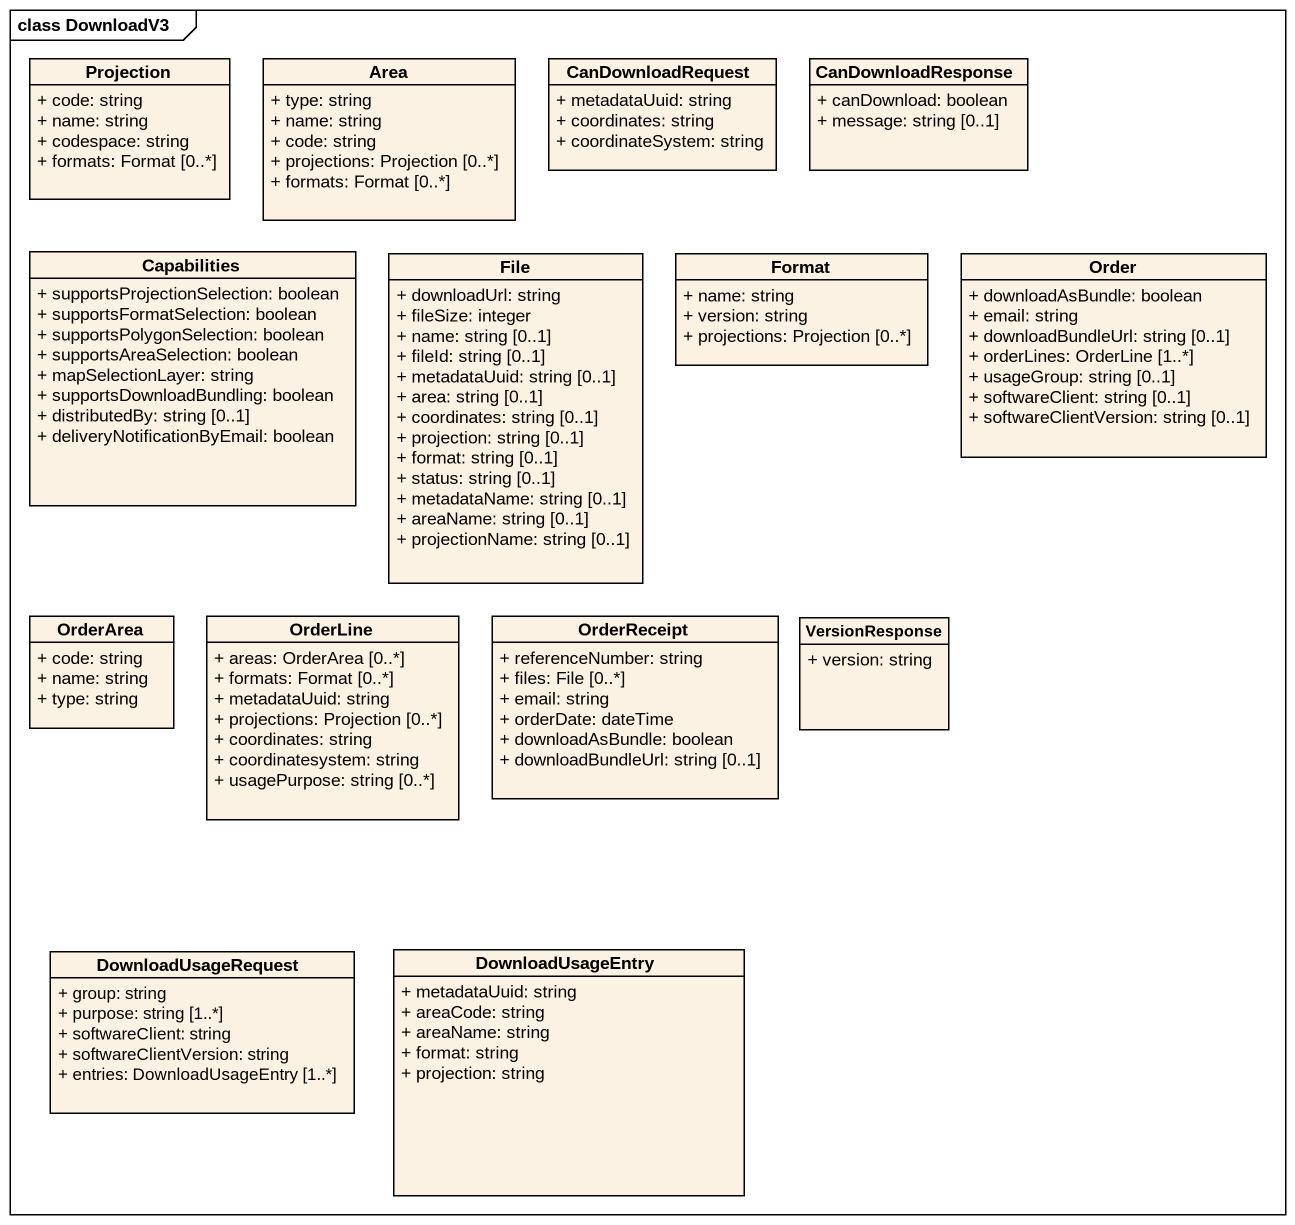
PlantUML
@startuml
mainframe class DownloadV3
hide circle
hide empty members
skinparam classAttributeIconSize 0
class Projection {
  + code: string
  + name: string
  + codespace: string
  + formats: Format [0..*]
}
class Area {
  + type: string
  + name: string
  + code: string
  + projections: Projection [0..*]
  + formats: Format [0..*]
}
class CanDownloadRequest {
  + metadataUuid: string
  + coordinates: string
  + coordinateSystem: string
}
class CanDownloadResponse {
  + canDownload: boolean
  + message: string [0..1]
}
class Capabilities {
  + supportsProjectionSelection: boolean
  + supportsFormatSelection: boolean
  + supportsPolygonSelection: boolean
  + supportsAreaSelection: boolean
  + mapSelectionLayer: string
  + supportsDownloadBundling: boolean
  + distributedBy: string [0..1]
  + deliveryNotificationByEmail: boolean
}
class "File" as File_ {
  + downloadUrl: string
  + fileSize: integer
  + name: string [0..1]
  + fileId: string [0..1]
  + metadataUuid: string [0..1]
  + area: string [0..1]
  + coordinates: string [0..1]
  + projection: string [0..1]
  + format: string [0..1]
  + status: string [0..1]
  + metadataName: string [0..1]
  + areaName: string [0..1]
  + projectionName: string [0..1]
}
class Format {
  + name: string
  + version: string
  + projections: Projection [0..*]
}
class Order {
  + downloadAsBundle: boolean
  + email: string
  + downloadBundleUrl: string [0..1]
  + orderLines: OrderLine [1..*]
  + usageGroup: string [0..1]
  + softwareClient: string [0..1]
  + softwareClientVersion: string [0..1]
}
class OrderArea {
  + code: string
  + name: string
  + type: string
}
class OrderLine {
  + areas: OrderArea [0..*]
  + formats: Format [0..*]
  + metadataUuid: string
  + projections: Projection [0..*]
  + coordinates: string
  + coordinatesystem: string
  + usagePurpose: string [0..*]
}
class OrderReceipt {
  + referenceNumber: string
  + files: File [0..*]
  + email: string
  + orderDate: dateTime
  + downloadAsBundle: boolean
  + downloadBundleUrl: string [0..1]
}
class VersionResponse {
  + version: string
}
class DownloadUsageRequest {
  + group: string
  + purpose: string [1..*]
  + softwareClient: string
  + softwareClientVersion: string
  + entries: DownloadUsageEntry [1..*]
}
class DownloadUsageEntry {
  + metadataUuid: string
  + areaCode: string
  + areaName: string
  + format: string
  + projection: string
}
@enduml
